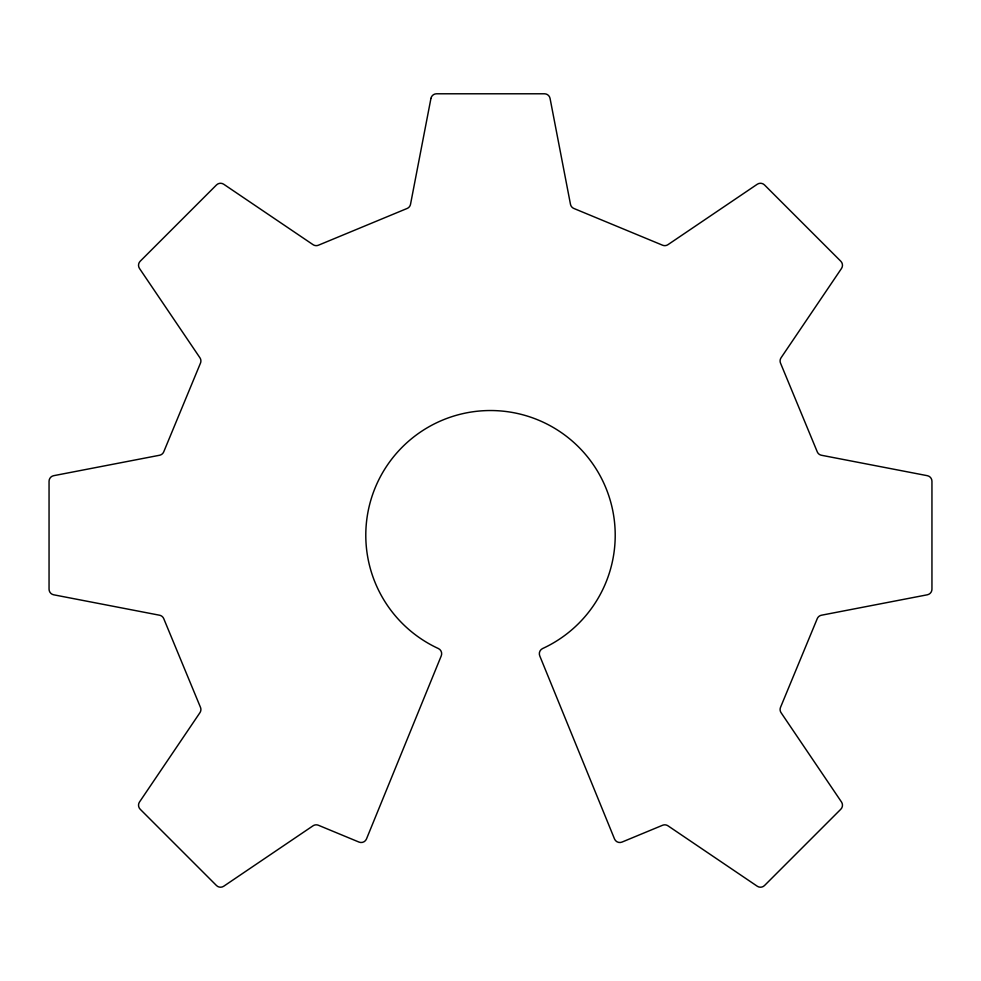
<?xml version="1.0" encoding="UTF-8"?>
<svg xmlns="http://www.w3.org/2000/svg" width="981" height="981" viewBox="0 0 981 981"><rect width="100%" height="100%" fill="white"/><g stroke="black" fill="none" stroke-linecap="round" stroke-linejoin="round"><path stroke-width="1.47" d="M430.941 98.407L410.524 204.293A5.702 5.702 0 0 1 407.103 208.475L318.42 245.213A5.702 5.702 0 0 1 313.037 244.661L223.729 184.244A5.702 5.702 0 0 0 216.507 184.931L140.197 261.24A5.702 5.702 0 0 0 139.498 268.463L199.928 357.771A5.702 5.702 0 0 1 200.467 363.154L163.741 451.836A5.702 5.702 0 0 1 159.547 455.258L53.673 475.687A5.702 5.702 0 0 0 49.05 481.279L49.05 589.201A5.702 5.702 0 0 0 53.673 594.793L159.547 615.222A5.702 5.702 0 0 1 163.741 618.631L200.467 707.326A5.702 5.702 0 0 1 199.928 712.697L139.498 802.017A5.702 5.702 0 0 0 140.197 809.239L216.507 885.549A5.702 5.702 0 0 0 223.729 886.235L313.037 825.806A5.702 5.702 0 0 1 318.42 825.266L359.021 842.09A5.702 5.702 0 0 0 366.477 838.976L441.254 655.86A5.702 5.702 0 0 0 438.36 648.527A124.71 124.71 0 0 1 392.547 458.053A124.71 124.71 0 0 1 588.453 458.053A124.71 124.71 0 0 1 542.64 648.527A5.702 5.702 0 0 0 539.746 655.86L614.523 838.976A5.702 5.702 0 0 0 621.979 842.09L662.58 825.266A5.702 5.702 0 0 1 667.963 825.806L757.271 886.235A5.702 5.702 0 0 0 764.493 885.549L840.803 809.239A5.702 5.702 0 0 0 841.502 802.017L781.072 712.697A5.702 5.702 0 0 1 780.533 707.326L817.259 618.631A5.702 5.702 0 0 1 821.453 615.222L927.327 594.793A5.702 5.702 0 0 0 931.95 589.201L931.95 481.279A5.702 5.702 0 0 0 927.327 475.687L821.453 455.258A5.702 5.702 0 0 1 817.259 451.836L780.533 363.154A5.702 5.702 0 0 1 781.072 357.771L841.502 268.463A5.702 5.702 0 0 0 840.803 261.24L764.493 184.931A5.702 5.702 0 0 0 757.271 184.244L667.963 244.661A5.702 5.702 0 0 1 662.58 245.213L573.897 208.475A5.702 5.702 0 0 1 570.476 204.293L550.059 98.407A5.702 5.702 0 0 0 544.455 93.784L436.545 93.784A5.702 5.702 0 0 0 430.941 98.407"/></g></svg>
